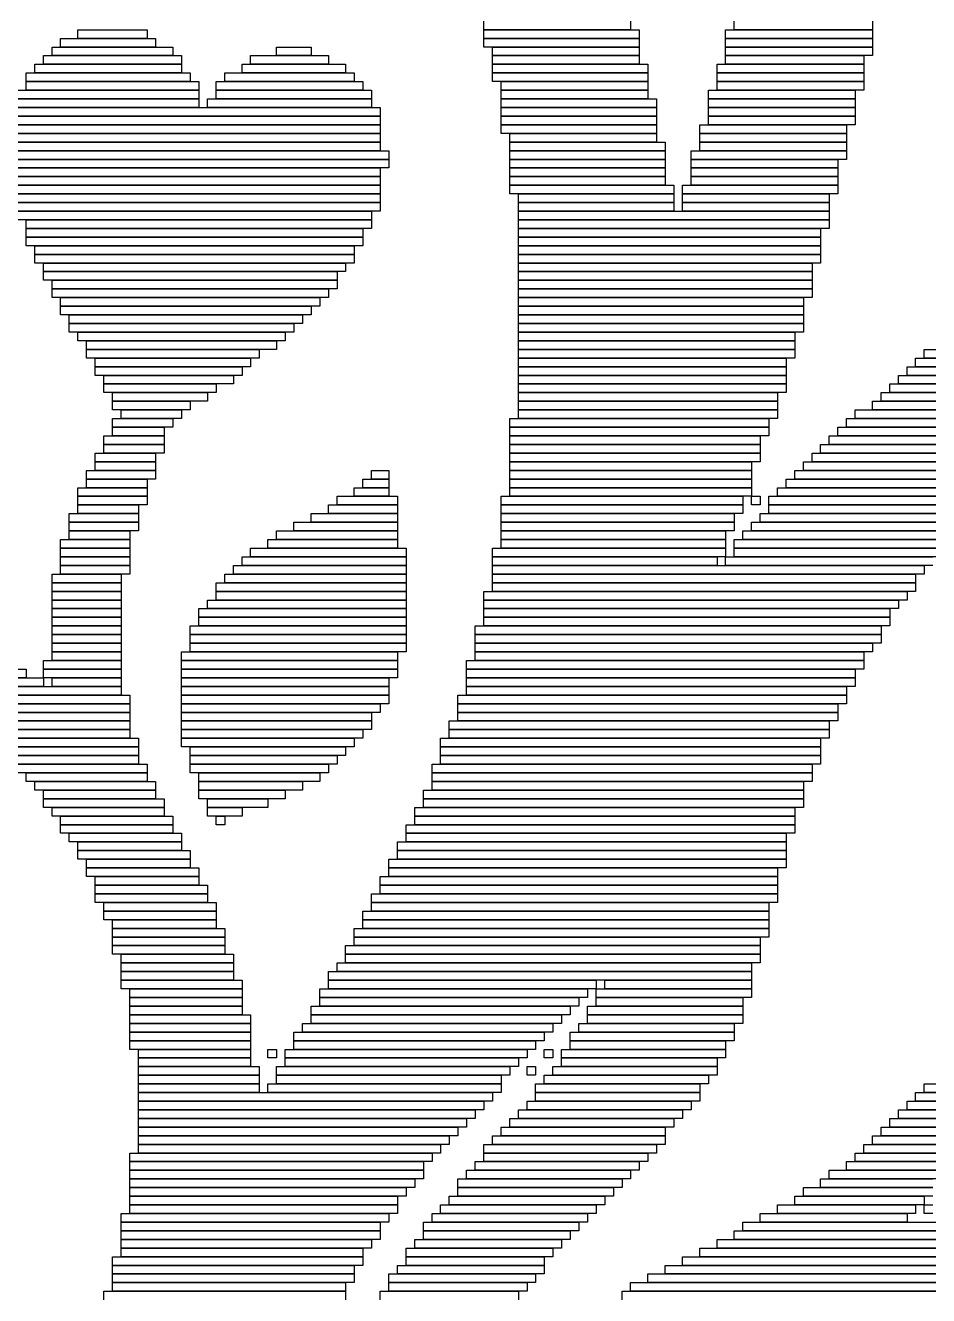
# Model space of a CAD drawing. Extents: x 48 to 975, y 50 to 982.
# Drawn here: x 508.9 to 613.5, y 624.5 to 771.5 of the extents above; entities that cross this region are included whole.
import ezdxf

# ---------------------------------------------------------------- set-up
doc = ezdxf.new("R2010")
doc.units = 0

msp = doc.modelspace()

# ---------------------------------------------------------------- linework, layer by layer
for p, q in [((562, 771), (562, 772)), ((579, 772), (579, 771)), ((591, 771), (591, 772)), ((607, 772), (607, 771)), ((515, 771), (523, 771)), ((515, 770), (515, 771)), ((523, 771), (523, 770)), ((579, 771), (562, 771)), ((562, 771), (580, 771)), ((562, 770), (562, 771)), ((580, 771), (580, 770)), ((590, 771), (607, 771)), ((590, 770), (590, 771)), ((607, 771), (591, 771)), ((607, 771), (607, 770)), ((512, 769), (526, 769)), ((512, 768), (512, 769)), ((513, 770), (524, 770)), ((513, 769), (513, 770)), ((524, 769), (513, 769)), ((523, 770), (515, 770)), ((524, 770), (524, 769)), ((526, 769), (526, 768)), ((538, 769), (542, 769)), ((538, 768), (538, 769)), ((542, 769), (542, 768)), ((580, 770), (562, 770)), ((562, 770), (580, 770)), ((562, 769), (562, 770)), ((580, 769), (562, 769)), ((563, 769), (580, 769)), ((563, 768), (563, 769)), ((580, 770), (580, 769)), ((580, 769), (580, 768)), ((607, 770), (590, 770)), ((590, 770), (607, 770)), ((590, 769), (590, 770)), ((607, 769), (590, 769)), ((590, 769), (607, 769)), ((590, 768), (590, 769)), ((607, 770), (607, 769)), ((607, 769), (607, 768)), ((511, 768), (527, 768)), ((511, 767), (511, 768)), ((526, 768), (512, 768)), ((527, 768), (527, 767)), ((535, 768), (544, 768)), ((535, 767), (535, 768)), ((542, 768), (538, 768)), ((544, 768), (544, 767)), ((580, 768), (563, 768)), ((563, 768), (580, 768)), ((563, 767), (563, 768)), ((580, 768), (580, 767)), ((607, 768), (590, 768)), ((590, 768), (606, 768)), ((590, 767), (590, 768)), ((606, 768), (606, 767)), ((509, 766), (528, 766)), ((509, 765), (509, 766)), ((510, 767), (527, 767)), ((510, 766), (510, 767)), ((527, 766), (510, 766)), ((527, 767), (511, 767)), ((527, 767), (527, 766)), ((528, 766), (528, 765)), ((532, 766), (547, 766)), ((532, 765), (532, 766)), ((534, 767), (546, 767)), ((534, 766), (534, 767)), ((546, 766), (534, 766)), ((544, 767), (535, 767)), ((546, 767), (546, 766)), ((547, 766), (547, 765)), ((580, 767), (563, 767)), ((563, 767), (581, 767)), ((563, 766), (563, 767)), ((581, 766), (563, 766)), ((563, 766), (581, 766)), ((563, 765), (563, 766)), ((581, 767), (581, 766)), ((581, 766), (581, 765)), ((589, 767), (606, 767)), ((589, 766), (589, 767)), ((606, 766), (589, 766)), ((589, 766), (606, 766)), ((589, 765), (589, 766)), ((606, 767), (590, 767)), ((606, 767), (606, 766)), ((606, 766), (606, 765)), ((528, 765), (509, 765)), ((509, 765), (529, 765)), ((509, 764), (509, 765)), ((529, 765), (529, 764)), ((531, 765), (548, 765)), ((531, 764), (531, 765)), ((547, 765), (532, 765)), ((548, 765), (548, 764)), ((581, 765), (563, 765)), ((564, 765), (581, 765)), ((564, 764), (564, 765)), ((581, 765), (581, 764)), ((606, 765), (589, 765)), ((589, 765), (606, 765)), ((589, 764), (589, 765)), ((606, 765), (606, 764)), ((508, 764), (529, 764)), ((529, 763), (508, 763)), ((508, 763), (529, 763)), ((529, 764), (509, 764)), ((529, 764), (529, 763)), ((529, 763), (529, 762)), ((530, 763), (549, 763)), ((530, 762), (530, 763)), ((548, 764), (531, 764)), ((531, 764), (549, 764)), ((531, 763), (531, 764)), ((549, 763), (531, 763)), ((549, 764), (549, 763)), ((549, 763), (549, 762)), ((581, 764), (564, 764)), ((564, 764), (581, 764)), ((564, 763), (564, 764)), ((581, 763), (564, 763)), ((564, 763), (582, 763)), ((564, 762), (564, 763)), ((581, 764), (581, 763)), ((582, 763), (582, 762)), ((588, 764), (605, 764)), ((588, 763), (588, 764)), ((605, 763), (588, 763)), ((588, 763), (605, 763)), ((588, 762), (588, 763)), ((606, 764), (589, 764)), ((605, 764), (605, 763)), ((605, 763), (605, 762)), ((529, 762), (508, 762)), ((508, 762), (550, 762)), ((549, 762), (530, 762)), ((550, 762), (550, 761)), ((582, 762), (564, 762)), ((564, 762), (582, 762)), ((564, 761), (564, 762)), ((582, 762), (582, 761)), ((605, 762), (588, 762)), ((588, 762), (605, 762)), ((588, 761), (588, 762)), ((605, 762), (605, 761)), ((507, 760), (550, 760)), ((550, 761), (508, 761)), ((508, 761), (550, 761)), ((550, 760), (508, 760)), ((550, 761), (550, 760)), ((550, 760), (550, 759)), ((582, 761), (564, 761)), ((564, 761), (582, 761)), ((564, 760), (564, 761)), ((582, 760), (564, 760)), ((564, 760), (582, 760)), ((564, 759), (564, 760)), ((582, 761), (582, 760)), ((582, 760), (582, 759)), ((587, 760), (604, 760)), ((587, 759), (587, 760)), ((605, 761), (588, 761)), ((588, 761), (605, 761)), ((588, 760), (588, 761)), ((605, 760), (588, 760)), ((604, 760), (604, 759)), ((605, 761), (605, 760)), ((550, 759), (507, 759)), ((507, 759), (550, 759)), ((550, 759), (550, 758)), ((582, 759), (564, 759)), ((565, 759), (582, 759)), ((565, 758), (565, 759)), ((582, 759), (582, 758)), ((604, 759), (587, 759)), ((587, 759), (604, 759)), ((587, 758), (587, 759)), ((604, 759), (604, 758)), ((550, 758), (507, 758)), ((507, 758), (550, 758)), ((550, 758), (550, 757)), ((582, 758), (565, 758)), ((565, 758), (583, 758)), ((565, 757), (565, 758)), ((583, 758), (583, 757)), ((604, 758), (587, 758)), ((587, 758), (604, 758)), ((587, 757), (587, 758)), ((604, 758), (604, 757)), ((550, 757), (507, 757)), ((507, 757), (551, 757)), ((551, 756), (507, 756)), ((507, 756), (551, 756)), ((551, 757), (551, 756)), ((551, 756), (551, 755)), ((583, 757), (565, 757)), ((565, 757), (583, 757)), ((565, 756), (565, 757)), ((583, 756), (565, 756)), ((565, 756), (583, 756)), ((565, 755), (565, 756)), ((583, 757), (583, 756)), ((583, 756), (583, 755)), ((586, 757), (604, 757)), ((586, 756), (586, 757)), ((604, 756), (586, 756)), ((586, 756), (603, 756)), ((586, 755), (586, 756)), ((604, 757), (587, 757)), ((603, 756), (603, 755)), ((604, 757), (604, 756)), ((551, 755), (507, 755)), ((507, 755), (550, 755)), ((550, 755), (550, 754)), ((583, 755), (565, 755)), ((565, 755), (583, 755)), ((565, 754), (565, 755)), ((583, 755), (583, 754)), ((603, 755), (586, 755)), ((586, 755), (603, 755)), ((586, 754), (586, 755)), ((603, 755), (603, 754)), ((550, 754), (507, 754)), ((507, 754), (550, 754)), ((550, 753), (507, 753)), ((508, 753), (550, 753)), ((550, 754), (550, 753)), ((550, 753), (550, 752)), ((583, 754), (565, 754)), ((565, 754), (583, 754)), ((565, 753), (565, 754)), ((583, 753), (565, 753)), ((565, 753), (584, 753)), ((565, 752), (565, 753)), ((583, 754), (583, 753)), ((584, 753), (584, 752)), ((585, 753), (603, 753)), ((585, 752), (585, 753)), ((603, 754), (586, 754)), ((586, 754), (603, 754)), ((586, 753), (586, 754)), ((603, 753), (586, 753)), ((603, 754), (603, 753)), ((603, 753), (603, 752)), ((550, 752), (508, 752)), ((508, 752), (550, 752)), ((550, 752), (550, 751)), ((584, 752), (565, 752)), ((566, 752), (584, 752)), ((566, 751), (566, 752)), ((584, 752), (584, 751)), ((603, 752), (585, 752)), ((585, 752), (602, 752)), ((585, 751), (585, 752)), ((602, 752), (602, 751)), ((550, 751), (508, 751)), ((508, 751), (550, 751)), ((550, 750), (508, 750)), ((508, 750), (549, 750)), ((549, 750), (549, 749)), ((550, 751), (550, 750)), ((584, 751), (566, 751)), ((566, 751), (584, 751)), ((566, 750), (566, 751)), ((584, 750), (566, 750)), ((566, 750), (602, 750)), ((566, 749), (566, 750)), ((584, 751), (584, 750)), ((602, 751), (585, 751)), ((585, 751), (602, 751)), ((585, 750), (585, 751)), ((602, 750), (585, 750)), ((602, 751), (602, 750)), ((602, 750), (602, 749)), ((549, 749), (508, 749)), ((509, 749), (549, 749)), ((509, 748), (509, 749)), ((549, 749), (549, 748)), ((602, 749), (566, 749)), ((566, 749), (602, 749)), ((566, 748), (566, 749)), ((602, 749), (602, 748)), ((549, 748), (509, 748)), ((509, 748), (548, 748)), ((509, 747), (509, 748)), ((548, 747), (509, 747)), ((509, 747), (548, 747)), ((509, 746), (509, 747)), ((548, 748), (548, 747)), ((548, 747), (548, 746)), ((602, 748), (566, 748)), ((566, 748), (601, 748)), ((566, 747), (566, 748)), ((601, 747), (566, 747)), ((566, 747), (601, 747)), ((566, 746), (566, 747)), ((601, 748), (601, 747)), ((601, 747), (601, 746)), ((548, 746), (509, 746)), ((510, 746), (547, 746)), ((510, 745), (510, 746)), ((547, 746), (547, 745)), ((601, 746), (566, 746)), ((566, 746), (601, 746)), ((566, 745), (566, 746)), ((601, 746), (601, 745)), ((547, 745), (510, 745)), ((510, 745), (547, 745)), ((510, 744), (510, 745)), ((547, 744), (510, 744)), ((511, 744), (546, 744)), ((511, 743), (511, 744)), ((546, 744), (546, 743)), ((547, 745), (547, 744)), ((601, 745), (566, 745)), ((566, 745), (601, 745)), ((566, 744), (566, 745)), ((601, 744), (566, 744)), ((566, 744), (600, 744)), ((566, 743), (566, 744)), ((600, 744), (600, 743)), ((601, 745), (601, 744)), ((546, 743), (511, 743)), ((511, 743), (545, 743)), ((511, 742), (511, 743)), ((545, 743), (545, 742)), ((600, 743), (566, 743)), ((566, 743), (600, 743)), ((566, 742), (566, 743)), ((600, 743), (600, 742)), ((545, 742), (511, 742)), ((512, 742), (545, 742)), ((512, 741), (512, 742)), ((545, 741), (512, 741)), ((512, 741), (544, 741)), ((512, 740), (512, 741)), ((544, 741), (544, 740)), ((545, 742), (545, 741)), ((600, 742), (566, 742)), ((566, 742), (600, 742)), ((566, 741), (566, 742)), ((600, 741), (566, 741)), ((566, 741), (600, 741)), ((566, 740), (566, 741)), ((600, 742), (600, 741)), ((600, 741), (600, 740)), ((544, 740), (512, 740)), ((513, 740), (543, 740)), ((513, 739), (513, 740)), ((543, 740), (543, 739)), ((600, 740), (566, 740)), ((566, 740), (599, 740)), ((566, 739), (566, 740)), ((599, 740), (599, 739)), ((543, 739), (513, 739)), ((513, 739), (542, 739)), ((513, 738), (513, 739)), ((542, 738), (513, 738)), ((514, 738), (541, 738)), ((514, 737), (514, 738)), ((541, 738), (541, 737)), ((542, 739), (542, 738)), ((599, 739), (566, 739)), ((566, 739), (599, 739)), ((566, 738), (566, 739)), ((599, 738), (566, 738)), ((566, 738), (599, 738)), ((566, 737), (566, 738)), ((599, 739), (599, 738)), ((599, 738), (599, 737)), ((541, 737), (514, 737)), ((514, 737), (540, 737)), ((514, 736), (514, 737)), ((540, 737), (540, 736)), ((599, 737), (566, 737)), ((566, 737), (599, 737)), ((566, 736), (566, 737)), ((599, 737), (599, 736)), ((540, 736), (514, 736)), ((515, 736), (539, 736)), ((515, 735), (515, 736)), ((539, 735), (515, 735)), ((516, 735), (538, 735)), ((516, 734), (516, 735)), ((538, 735), (538, 734)), ((539, 736), (539, 735)), ((599, 736), (566, 736)), ((566, 736), (598, 736)), ((566, 735), (566, 736)), ((598, 735), (566, 735)), ((566, 735), (598, 735)), ((566, 734), (566, 735)), ((598, 736), (598, 735)), ((598, 735), (598, 734)), ((538, 734), (516, 734)), ((516, 734), (536, 734)), ((516, 733), (516, 734)), ((536, 734), (536, 733)), ((598, 734), (566, 734)), ((566, 734), (598, 734)), ((566, 733), (566, 734)), ((598, 734), (598, 733)), ((613, 734), (642, 734)), ((613, 733), (613, 734)), ((536, 733), (516, 733)), ((517, 733), (535, 733)), ((517, 732), (517, 733)), ((535, 733), (535, 732)), ((598, 733), (566, 733)), ((566, 733), (597, 733)), ((566, 732), (566, 733)), ((597, 733), (597, 732)), ((612, 733), (640, 733)), ((612, 732), (612, 733)), ((642, 733), (613, 733)), ((535, 732), (517, 732)), ((517, 732), (534, 732)), ((517, 731), (517, 732)), ((534, 731), (517, 731)), ((518, 731), (533, 731)), ((518, 730), (518, 731)), ((533, 731), (533, 730)), ((534, 732), (534, 731)), ((597, 732), (566, 732)), ((566, 732), (597, 732)), ((566, 731), (566, 732)), ((597, 731), (566, 731)), ((566, 731), (597, 731)), ((566, 730), (566, 731)), ((597, 732), (597, 731)), ((597, 731), (597, 730)), ((610, 731), (637, 731)), ((610, 730), (610, 731)), ((611, 732), (639, 732)), ((611, 731), (611, 732)), ((639, 731), (611, 731)), ((640, 732), (612, 732)), ((533, 730), (518, 730)), ((518, 730), (531, 730)), ((518, 729), (518, 730)), ((531, 730), (531, 729)), ((597, 730), (566, 730)), ((566, 730), (597, 730)), ((566, 729), (566, 730)), ((597, 730), (597, 729)), ((609, 730), (636, 730)), ((609, 729), (609, 730)), ((637, 730), (610, 730)), ((531, 729), (518, 729)), ((519, 729), (530, 729)), ((519, 728), (519, 729)), ((530, 728), (519, 728)), ((519, 728), (528, 728)), ((519, 727), (519, 728)), ((528, 728), (528, 727)), ((530, 729), (530, 728)), ((597, 729), (566, 729)), ((566, 729), (596, 729)), ((566, 728), (566, 729)), ((596, 728), (566, 728)), ((566, 728), (596, 728)), ((566, 727), (566, 728)), ((596, 729), (596, 728)), ((596, 728), (596, 727)), ((607, 728), (633, 728)), ((607, 727), (607, 728)), ((608, 729), (634, 729)), ((608, 728), (608, 729)), ((634, 728), (608, 728)), ((636, 729), (609, 729)), ((528, 727), (519, 727)), ((520, 727), (527, 727)), ((520, 726), (520, 727)), ((527, 727), (527, 726)), ((596, 727), (566, 727)), ((566, 727), (596, 727)), ((566, 726), (566, 727)), ((596, 727), (596, 726)), ((605, 727), (631, 727)), ((605, 726), (605, 727)), ((633, 727), (607, 727)), ((519, 726), (526, 726)), ((519, 725), (519, 726)), ((526, 725), (519, 725)), ((519, 725), (525, 725)), ((519, 724), (519, 725)), ((527, 726), (520, 726)), ((525, 725), (525, 724)), ((526, 726), (526, 725)), ((565, 726), (595, 726)), ((565, 725), (565, 726)), ((595, 725), (565, 725)), ((565, 725), (595, 725)), ((565, 724), (565, 725)), ((596, 726), (566, 726)), ((595, 726), (595, 725)), ((595, 725), (595, 724)), ((603, 725), (629, 725)), ((603, 724), (603, 725)), ((604, 726), (630, 726)), ((604, 725), (604, 726)), ((630, 725), (604, 725)), ((631, 726), (605, 726)), ((518, 724), (525, 724)), ((518, 723), (518, 724)), ((525, 724), (519, 724)), ((525, 724), (525, 723)), ((595, 724), (565, 724)), ((565, 724), (594, 724)), ((565, 723), (565, 724)), ((594, 724), (594, 723)), ((602, 724), (628, 724)), ((602, 723), (602, 724)), ((629, 724), (603, 724)), ((517, 722), (524, 722)), ((517, 721), (517, 722)), ((525, 723), (518, 723)), ((518, 723), (525, 723)), ((518, 722), (518, 723)), ((525, 722), (518, 722)), ((524, 722), (524, 721)), ((525, 723), (525, 722)), ((594, 723), (565, 723)), ((565, 723), (594, 723)), ((565, 722), (565, 723)), ((594, 722), (565, 722)), ((565, 722), (594, 722)), ((565, 721), (565, 722)), ((594, 723), (594, 722)), ((594, 722), (594, 721)), ((600, 722), (625, 722)), ((600, 721), (600, 722)), ((601, 723), (626, 723)), ((601, 722), (601, 723)), ((626, 722), (601, 722)), ((628, 723), (602, 723)), ((524, 721), (517, 721)), ((517, 721), (524, 721)), ((517, 720), (517, 721)), ((524, 721), (524, 720)), ((594, 721), (565, 721)), ((565, 721), (593, 721)), ((565, 720), (565, 721)), ((593, 721), (593, 720)), ((599, 721), (624, 721)), ((599, 720), (599, 721)), ((625, 721), (600, 721)), ((516, 720), (524, 720)), ((516, 719), (516, 720)), ((524, 719), (516, 719)), ((516, 719), (523, 719)), ((516, 718), (516, 719)), ((524, 720), (517, 720)), ((523, 719), (523, 718)), ((524, 720), (524, 719)), ((548, 719), (551, 719)), ((548, 718), (548, 719)), ((549, 720), (551, 720)), ((549, 719), (549, 720)), ((551, 719), (549, 719)), ((551, 720), (551, 719)), ((551, 719), (551, 718)), ((593, 720), (565, 720)), ((565, 720), (593, 720)), ((565, 719), (565, 720)), ((593, 719), (565, 719)), ((565, 719), (593, 719)), ((565, 718), (565, 719)), ((593, 720), (593, 719)), ((593, 719), (593, 718)), ((597, 719), (622, 719)), ((597, 718), (597, 719)), ((598, 720), (623, 720)), ((598, 719), (598, 720)), ((623, 719), (598, 719)), ((624, 720), (599, 720)), ((515, 718), (523, 718)), ((515, 717), (515, 718)), ((523, 718), (516, 718)), ((523, 718), (523, 717)), ((547, 718), (551, 718)), ((547, 717), (547, 718)), ((551, 718), (548, 718)), ((551, 718), (551, 717)), ((593, 718), (565, 718)), ((565, 718), (593, 718)), ((565, 717), (565, 718)), ((593, 718), (593, 717)), ((596, 718), (621, 718)), ((596, 717), (596, 718)), ((622, 718), (597, 718)), ((523, 717), (515, 717)), ((515, 717), (523, 717)), ((515, 716), (515, 717)), ((523, 716), (515, 716)), ((515, 716), (522, 716)), ((515, 715), (515, 716)), ((522, 716), (522, 715)), ((523, 717), (523, 716)), ((544, 716), (552, 716)), ((544, 715), (544, 716)), ((545, 717), (552, 717)), ((545, 716), (545, 717)), ((552, 716), (545, 716)), ((551, 717), (547, 717)), ((552, 717), (552, 716)), ((552, 716), (552, 715)), ((564, 717), (592, 717)), ((564, 716), (564, 717)), ((592, 716), (564, 716)), ((564, 716), (592, 716)), ((564, 715), (564, 716)), ((593, 717), (565, 717)), ((592, 717), (592, 716)), ((592, 716), (592, 715)), ((593, 717), (594, 717)), ((593, 716), (593, 717)), ((594, 716), (593, 716)), ((594, 717), (594, 716)), ((595, 717), (620, 717)), ((595, 716), (595, 717)), ((620, 716), (595, 716)), ((595, 716), (619, 716)), ((595, 715), (595, 716)), ((621, 717), (596, 717)), ((514, 715), (522, 715)), ((514, 714), (514, 715)), ((522, 715), (515, 715)), ((522, 715), (522, 714)), ((542, 715), (552, 715)), ((542, 714), (542, 715)), ((552, 715), (544, 715)), ((552, 715), (552, 714)), ((592, 715), (564, 715)), ((564, 715), (591, 715)), ((564, 714), (564, 715)), ((591, 715), (591, 714)), ((594, 715), (618, 715)), ((594, 714), (594, 715)), ((619, 715), (595, 715)), ((522, 714), (514, 714)), ((514, 714), (522, 714)), ((514, 713), (514, 714)), ((522, 713), (514, 713)), ((514, 713), (521, 713)), ((514, 712), (514, 713)), ((521, 713), (521, 712)), ((522, 714), (522, 713)), ((538, 713), (552, 713)), ((538, 712), (538, 713)), ((540, 714), (552, 714)), ((540, 713), (540, 714)), ((552, 713), (540, 713)), ((552, 714), (542, 714)), ((552, 714), (552, 713)), ((552, 713), (552, 712)), ((591, 714), (564, 714)), ((564, 714), (591, 714)), ((564, 713), (564, 714)), ((591, 713), (564, 713)), ((564, 713), (590, 713)), ((564, 712), (564, 713)), ((590, 713), (590, 712)), ((591, 714), (591, 713)), ((592, 713), (616, 713)), ((592, 712), (592, 713)), ((593, 714), (617, 714)), ((593, 713), (593, 714)), ((617, 713), (593, 713)), ((618, 714), (594, 714)), ((513, 712), (521, 712)), ((513, 711), (513, 712)), ((521, 712), (514, 712)), ((521, 712), (521, 711)), ((537, 712), (552, 712)), ((537, 711), (537, 712)), ((552, 712), (538, 712)), ((552, 712), (552, 711)), ((590, 712), (564, 712)), ((564, 712), (590, 712)), ((564, 711), (564, 712)), ((590, 712), (590, 711)), ((591, 712), (616, 712)), ((591, 711), (591, 712)), ((616, 712), (592, 712)), ((521, 711), (513, 711)), ((513, 711), (521, 711)), ((513, 710), (513, 711)), ((521, 711), (521, 710)), ((535, 711), (553, 711)), ((535, 710), (535, 711)), ((552, 711), (537, 711)), ((553, 711), (553, 710)), ((563, 711), (590, 711)), ((563, 710), (563, 711)), ((590, 711), (564, 711)), ((590, 711), (590, 710)), ((616, 711), (591, 711)), ((591, 711), (615, 711)), ((591, 710), (591, 711)), ((521, 710), (513, 710)), ((513, 710), (521, 710)), ((513, 709), (513, 710)), ((521, 709), (513, 709)), ((513, 709), (521, 709)), ((513, 708), (513, 709)), ((521, 710), (521, 709)), ((521, 709), (521, 708)), ((533, 709), (553, 709)), ((533, 708), (533, 709)), ((534, 710), (553, 710)), ((534, 709), (534, 710)), ((553, 709), (534, 709)), ((553, 710), (535, 710)), ((553, 710), (553, 709)), ((553, 709), (553, 708)), ((590, 710), (563, 710)), ((563, 710), (589, 710)), ((563, 709), (563, 710)), ((589, 709), (563, 709)), ((563, 709), (613, 709)), ((563, 708), (563, 709)), ((589, 710), (589, 709)), ((590, 710), (614, 710)), ((590, 709), (590, 710)), ((614, 709), (590, 709)), ((615, 710), (591, 710)), ((613, 709), (613, 708)), ((512, 708), (520, 708)), ((512, 707), (512, 708)), ((521, 708), (513, 708)), ((520, 708), (520, 707)), ((532, 708), (553, 708)), ((532, 707), (532, 708)), ((553, 708), (533, 708)), ((553, 708), (553, 707)), ((613, 708), (563, 708)), ((563, 708), (612, 708)), ((563, 707), (563, 708)), ((612, 708), (612, 707)), ((520, 707), (512, 707)), ((512, 707), (520, 707)), ((512, 706), (512, 707)), ((520, 706), (512, 706)), ((512, 706), (520, 706)), ((512, 705), (512, 706)), ((520, 707), (520, 706)), ((520, 706), (520, 705)), ((531, 707), (553, 707)), ((531, 706), (531, 707)), ((553, 706), (531, 706)), ((531, 706), (553, 706)), ((531, 705), (531, 706)), ((553, 707), (532, 707)), ((553, 707), (553, 706)), ((553, 706), (553, 705)), ((562, 706), (611, 706)), ((562, 705), (562, 706)), ((612, 707), (563, 707)), ((563, 707), (612, 707)), ((563, 706), (563, 707)), ((612, 706), (563, 706)), ((611, 706), (611, 705)), ((612, 707), (612, 706)), ((520, 705), (512, 705)), ((512, 705), (520, 705)), ((512, 704), (512, 705)), ((520, 705), (520, 704)), ((530, 705), (553, 705)), ((530, 704), (530, 705)), ((553, 705), (531, 705)), ((553, 705), (553, 704)), ((611, 705), (562, 705)), ((562, 705), (610, 705)), ((562, 704), (562, 705)), ((610, 705), (610, 704)), ((520, 704), (512, 704)), ((512, 704), (520, 704)), ((512, 703), (512, 704)), ((520, 703), (512, 703)), ((512, 703), (520, 703)), ((512, 702), (512, 703)), ((520, 704), (520, 703)), ((520, 703), (520, 702)), ((529, 704), (553, 704)), ((529, 703), (529, 704)), ((553, 703), (529, 703)), ((529, 703), (553, 703)), ((529, 702), (529, 703)), ((553, 704), (530, 704)), ((553, 704), (553, 703)), ((553, 703), (553, 702)), ((610, 704), (562, 704)), ((562, 704), (609, 704)), ((562, 703), (562, 704)), ((609, 703), (562, 703)), ((562, 703), (609, 703)), ((562, 702), (562, 703)), ((609, 704), (609, 703)), ((609, 703), (609, 702)), ((520, 702), (512, 702)), ((512, 702), (520, 702)), ((512, 701), (512, 702)), ((520, 702), (520, 701)), ((528, 702), (553, 702)), ((528, 701), (528, 702)), ((553, 702), (529, 702)), ((553, 702), (553, 701)), ((561, 702), (608, 702)), ((561, 701), (561, 702)), ((609, 702), (562, 702)), ((608, 702), (608, 701)), ((520, 701), (512, 701)), ((512, 701), (520, 701)), ((512, 700), (512, 701)), ((520, 700), (512, 700)), ((512, 700), (520, 700)), ((512, 699), (512, 700)), ((520, 701), (520, 700)), ((520, 700), (520, 699)), ((553, 701), (528, 701)), ((528, 701), (553, 701)), ((528, 700), (528, 701)), ((553, 700), (528, 700)), ((528, 700), (553, 700)), ((528, 699), (528, 700)), ((553, 701), (553, 700)), ((553, 700), (553, 699)), ((608, 701), (561, 701)), ((561, 701), (608, 701)), ((561, 700), (561, 701)), ((608, 700), (561, 700)), ((561, 700), (607, 700)), ((561, 699), (561, 700)), ((607, 700), (607, 699)), ((608, 701), (608, 700)), ((520, 699), (512, 699)), ((512, 699), (520, 699)), ((512, 698), (512, 699)), ((520, 699), (520, 698)), ((527, 699), (552, 699)), ((527, 698), (527, 699)), ((553, 699), (528, 699)), ((552, 699), (552, 698)), ((607, 699), (561, 699)), ((561, 699), (606, 699)), ((561, 698), (561, 699)), ((606, 699), (606, 698)), ((497, 697), (509, 697)), ((509, 697), (509, 696)), ((511, 698), (520, 698)), ((511, 697), (511, 698)), ((520, 697), (511, 697)), ((511, 697), (520, 697)), ((511, 696), (511, 697)), ((520, 698), (512, 698)), ((520, 698), (520, 697)), ((520, 697), (520, 696)), ((552, 698), (527, 698)), ((527, 698), (552, 698)), ((527, 697), (527, 698)), ((552, 697), (527, 697)), ((527, 697), (552, 697)), ((527, 696), (527, 697)), ((552, 698), (552, 697)), ((552, 697), (552, 696)), ((560, 698), (606, 698)), ((560, 697), (560, 698)), ((606, 697), (560, 697)), ((560, 697), (605, 697)), ((560, 696), (560, 697)), ((606, 698), (561, 698)), ((605, 697), (605, 696)), ((606, 698), (606, 697)), ((509, 696), (497, 696)), ((499, 696), (511, 696)), ((520, 696), (511, 696)), ((511, 696), (511, 695)), ((512, 696), (520, 696)), ((512, 695), (512, 696)), ((520, 696), (520, 695)), ((552, 696), (527, 696)), ((527, 696), (551, 696)), ((527, 695), (527, 696)), ((551, 696), (551, 695)), ((605, 696), (560, 696)), ((560, 696), (605, 696)), ((560, 695), (560, 696)), ((605, 696), (605, 695)), ((511, 695), (499, 695)), ((500, 695), (520, 695)), ((520, 694), (500, 694)), ((501, 694), (521, 694)), ((520, 695), (512, 695)), ((520, 695), (520, 694)), ((521, 694), (521, 693)), ((551, 695), (527, 695)), ((527, 695), (551, 695)), ((527, 694), (527, 695)), ((551, 694), (527, 694)), ((527, 694), (551, 694)), ((527, 693), (527, 694)), ((551, 695), (551, 694)), ((551, 694), (551, 693)), ((559, 694), (604, 694)), ((559, 693), (559, 694)), ((605, 695), (560, 695)), ((560, 695), (604, 695)), ((560, 694), (560, 695)), ((604, 694), (560, 694)), ((604, 695), (604, 694)), ((604, 694), (604, 693)), ((521, 693), (501, 693)), ((502, 693), (521, 693)), ((521, 693), (521, 692)), ((551, 693), (527, 693)), ((527, 693), (550, 693)), ((527, 692), (527, 693)), ((550, 693), (550, 692)), ((604, 693), (559, 693)), ((559, 693), (603, 693)), ((559, 692), (559, 693)), ((603, 693), (603, 692)), ((521, 692), (502, 692)), ((503, 692), (521, 692)), ((521, 691), (503, 691)), ((504, 691), (521, 691)), ((521, 692), (521, 691)), ((521, 691), (521, 690)), ((550, 692), (527, 692)), ((527, 692), (549, 692)), ((527, 691), (527, 692)), ((549, 691), (527, 691)), ((527, 691), (549, 691)), ((527, 690), (527, 691)), ((549, 692), (549, 691)), ((549, 691), (549, 690)), ((558, 691), (602, 691)), ((558, 690), (558, 691)), ((603, 692), (559, 692)), ((559, 692), (603, 692)), ((559, 691), (559, 692)), ((603, 691), (559, 691)), ((602, 691), (602, 690)), ((603, 692), (603, 691)), ((521, 690), (504, 690)), ((505, 690), (521, 690)), ((521, 690), (521, 689)), ((549, 690), (527, 690)), ((527, 690), (548, 690)), ((527, 689), (527, 690)), ((548, 690), (548, 689)), ((602, 690), (558, 690)), ((558, 690), (602, 690)), ((558, 689), (558, 690)), ((602, 690), (602, 689)), ((521, 689), (505, 689)), ((506, 689), (522, 689)), ((522, 688), (506, 688)), ((507, 688), (522, 688)), ((522, 689), (522, 688)), ((522, 688), (522, 687)), ((548, 689), (527, 689)), ((527, 689), (547, 689)), ((527, 688), (527, 689)), ((547, 688), (527, 688)), ((528, 688), (546, 688)), ((528, 687), (528, 688)), ((546, 688), (546, 687)), ((547, 689), (547, 688)), ((557, 689), (601, 689)), ((557, 688), (557, 689)), ((601, 688), (557, 688)), ((557, 688), (601, 688)), ((557, 687), (557, 688)), ((602, 689), (558, 689)), ((601, 689), (601, 688)), ((601, 688), (601, 687)), ((522, 687), (507, 687)), ((508, 687), (522, 687)), ((522, 687), (522, 686)), ((546, 687), (528, 687)), ((528, 687), (545, 687)), ((528, 686), (528, 687)), ((545, 687), (545, 686)), ((601, 687), (557, 687)), ((557, 687), (601, 687)), ((557, 686), (557, 687)), ((601, 687), (601, 686)), ((522, 686), (508, 686)), ((508, 686), (523, 686)), ((523, 686), (523, 685)), ((545, 686), (528, 686)), ((528, 686), (544, 686)), ((528, 685), (528, 686)), ((544, 686), (544, 685)), ((556, 686), (600, 686)), ((556, 685), (556, 686)), ((601, 686), (557, 686)), ((600, 686), (600, 685)), ((523, 685), (508, 685)), ((509, 685), (523, 685)), ((509, 684), (509, 685)), ((523, 684), (509, 684)), ((510, 684), (524, 684)), ((510, 683), (510, 684)), ((523, 685), (523, 684)), ((524, 684), (524, 683)), ((544, 685), (528, 685)), ((529, 685), (543, 685)), ((529, 684), (529, 685)), ((543, 684), (529, 684)), ((529, 684), (541, 684)), ((529, 683), (529, 684)), ((541, 684), (541, 683)), ((543, 685), (543, 684)), ((600, 685), (556, 685)), ((556, 685), (600, 685)), ((556, 684), (556, 685)), ((600, 684), (556, 684)), ((556, 684), (599, 684)), ((556, 683), (556, 684)), ((599, 684), (599, 683)), ((600, 685), (600, 684)), ((524, 683), (510, 683)), ((511, 683), (524, 683)), ((511, 682), (511, 683)), ((524, 683), (524, 682)), ((541, 683), (529, 683)), ((529, 683), (539, 683)), ((529, 682), (529, 683)), ((539, 683), (539, 682)), ((555, 683), (599, 683)), ((555, 682), (555, 683)), ((599, 683), (556, 683)), ((599, 683), (599, 682)), ((524, 682), (511, 682)), ((511, 682), (525, 682)), ((511, 681), (511, 682)), ((525, 681), (511, 681)), ((512, 681), (525, 681)), ((512, 680), (512, 681)), ((525, 682), (525, 681)), ((525, 681), (525, 680)), ((539, 682), (529, 682)), ((530, 682), (537, 682)), ((530, 681), (530, 682)), ((537, 681), (530, 681)), ((530, 681), (534, 681)), ((530, 680), (530, 681)), ((534, 681), (534, 680)), ((537, 682), (537, 681)), ((554, 681), (598, 681)), ((554, 680), (554, 681)), ((599, 682), (555, 682)), ((555, 682), (599, 682)), ((555, 681), (555, 682)), ((599, 681), (555, 681)), ((598, 681), (598, 680)), ((599, 682), (599, 681)), ((525, 680), (512, 680)), ((513, 680), (526, 680)), ((513, 679), (513, 680)), ((526, 680), (526, 679)), ((534, 680), (530, 680)), ((531, 680), (532, 680)), ((531, 679), (531, 680)), ((532, 680), (532, 679)), ((598, 680), (554, 680)), ((554, 680), (598, 680)), ((554, 679), (554, 680)), ((598, 680), (598, 679)), ((526, 679), (513, 679)), ((513, 679), (526, 679)), ((513, 678), (513, 679)), ((526, 678), (513, 678)), ((514, 678), (527, 678)), ((514, 677), (514, 678)), ((526, 679), (526, 678)), ((527, 678), (527, 677)), ((532, 679), (531, 679)), ((553, 679), (598, 679)), ((553, 678), (553, 679)), ((598, 678), (553, 678)), ((553, 678), (597, 678)), ((553, 677), (553, 678)), ((598, 679), (554, 679)), ((597, 678), (597, 677)), ((598, 679), (598, 678)), ((527, 677), (514, 677)), ((515, 677), (527, 677)), ((515, 676), (515, 677)), ((527, 677), (527, 676)), ((552, 677), (597, 677)), ((552, 676), (552, 677)), ((597, 677), (553, 677)), ((597, 677), (597, 676)), ((527, 676), (515, 676)), ((515, 676), (528, 676)), ((515, 675), (515, 676)), ((528, 675), (515, 675)), ((516, 675), (528, 675)), ((516, 674), (516, 675)), ((528, 676), (528, 675)), ((528, 675), (528, 674)), ((551, 675), (597, 675)), ((551, 674), (551, 675)), ((597, 676), (552, 676)), ((552, 676), (597, 676)), ((552, 675), (552, 676)), ((597, 675), (552, 675)), ((597, 676), (597, 675)), ((597, 675), (597, 674)), ((528, 674), (516, 674)), ((516, 674), (529, 674)), ((516, 673), (516, 674)), ((529, 674), (529, 673)), ((597, 674), (551, 674)), ((551, 674), (596, 674)), ((551, 673), (551, 674)), ((596, 674), (596, 673)), ((529, 673), (516, 673)), ((517, 673), (529, 673)), ((517, 672), (517, 673)), ((529, 672), (517, 672)), ((517, 672), (530, 672)), ((517, 671), (517, 672)), ((529, 673), (529, 672)), ((530, 672), (530, 671)), ((550, 673), (596, 673)), ((550, 672), (550, 673)), ((596, 672), (550, 672)), ((550, 672), (596, 672)), ((550, 671), (550, 672)), ((596, 673), (551, 673)), ((596, 673), (596, 672)), ((596, 672), (596, 671)), ((530, 671), (517, 671)), ((517, 671), (530, 671)), ((517, 670), (517, 671)), ((530, 671), (530, 670)), ((549, 671), (596, 671)), ((549, 670), (549, 671)), ((596, 671), (550, 671)), ((596, 671), (596, 670)), ((530, 670), (517, 670)), ((518, 670), (531, 670)), ((518, 669), (518, 670)), ((531, 669), (518, 669)), ((518, 669), (531, 669)), ((518, 668), (518, 669)), ((531, 670), (531, 669)), ((531, 669), (531, 668)), ((548, 669), (595, 669)), ((548, 668), (548, 669)), ((596, 670), (549, 670)), ((549, 670), (595, 670)), ((549, 669), (549, 670)), ((595, 669), (549, 669)), ((595, 670), (595, 669)), ((595, 669), (595, 668)), ((531, 668), (518, 668)), ((519, 668), (531, 668)), ((519, 667), (519, 668)), ((531, 668), (531, 667)), ((595, 668), (548, 668)), ((548, 668), (595, 668)), ((548, 667), (548, 668)), ((595, 668), (595, 667)), ((531, 667), (519, 667)), ((519, 667), (532, 667)), ((519, 666), (519, 667)), ((532, 666), (519, 666)), ((519, 666), (532, 666)), ((519, 665), (519, 666)), ((532, 667), (532, 666)), ((532, 666), (532, 665)), ((547, 667), (595, 667)), ((547, 666), (547, 667)), ((595, 666), (547, 666)), ((547, 666), (594, 666)), ((547, 665), (547, 666)), ((595, 667), (548, 667)), ((594, 666), (594, 665)), ((595, 667), (595, 666)), ((532, 665), (519, 665)), ((519, 665), (532, 665)), ((519, 664), (519, 665)), ((532, 665), (532, 664)), ((546, 665), (594, 665)), ((546, 664), (546, 665)), ((594, 665), (547, 665)), ((594, 665), (594, 664)), ((532, 664), (519, 664)), ((520, 664), (533, 664)), ((520, 663), (520, 664)), ((533, 663), (520, 663)), ((520, 663), (533, 663)), ((520, 662), (520, 663)), ((533, 664), (533, 663)), ((533, 663), (533, 662)), ((545, 663), (593, 663)), ((545, 662), (545, 663)), ((594, 664), (546, 664)), ((546, 664), (594, 664)), ((546, 663), (546, 664)), ((594, 663), (546, 663)), ((593, 663), (593, 662)), ((594, 664), (594, 663)), ((533, 662), (520, 662)), ((520, 662), (533, 662)), ((520, 661), (520, 662)), ((533, 662), (533, 661)), ((544, 662), (593, 662)), ((544, 661), (544, 662)), ((593, 662), (545, 662)), ((593, 662), (593, 661)), ((533, 661), (520, 661)), ((520, 661), (534, 661)), ((520, 660), (520, 661)), ((534, 661), (534, 660)), ((593, 661), (544, 661)), ((544, 661), (575, 661)), ((544, 660), (544, 661)), ((575, 661), (575, 660)), ((576, 661), (593, 661)), ((576, 660), (576, 661)), ((593, 661), (593, 660)), ((534, 660), (520, 660)), ((521, 660), (534, 660)), ((521, 659), (521, 660)), ((534, 659), (521, 659)), ((521, 659), (534, 659)), ((521, 658), (521, 659)), ((534, 660), (534, 659)), ((534, 659), (534, 658)), ((543, 660), (574, 660)), ((543, 659), (543, 660)), ((574, 659), (543, 659)), ((543, 659), (573, 659)), ((543, 658), (543, 659)), ((575, 660), (544, 660)), ((573, 659), (573, 658)), ((574, 660), (574, 659)), ((575, 660), (593, 660)), ((575, 659), (575, 660)), ((593, 659), (575, 659)), ((575, 659), (592, 659)), ((575, 658), (575, 659)), ((593, 660), (576, 660)), ((592, 659), (592, 658)), ((593, 660), (593, 659)), ((534, 658), (521, 658)), ((521, 658), (534, 658)), ((521, 657), (521, 658)), ((534, 658), (534, 657)), ((542, 658), (572, 658)), ((542, 657), (542, 658)), ((573, 658), (543, 658)), ((572, 658), (572, 657)), ((574, 658), (592, 658)), ((574, 657), (574, 658)), ((592, 658), (575, 658)), ((592, 658), (592, 657)), ((534, 657), (521, 657)), ((521, 657), (535, 657)), ((521, 656), (521, 657)), ((535, 656), (521, 656)), ((521, 656), (535, 656)), ((521, 655), (521, 656)), ((535, 657), (535, 656)), ((535, 656), (535, 655)), ((541, 656), (570, 656)), ((541, 655), (541, 656)), ((572, 657), (542, 657)), ((542, 657), (571, 657)), ((542, 656), (542, 657)), ((571, 656), (542, 656)), ((570, 656), (570, 655)), ((571, 657), (571, 656)), ((573, 656), (591, 656)), ((573, 655), (573, 656)), ((592, 657), (574, 657)), ((574, 657), (592, 657)), ((574, 656), (574, 657)), ((592, 656), (574, 656)), ((591, 656), (591, 655)), ((592, 657), (592, 656)), ((535, 655), (521, 655)), ((521, 655), (535, 655)), ((521, 654), (521, 655)), ((535, 655), (535, 654)), ((540, 655), (569, 655)), ((540, 654), (540, 655)), ((570, 655), (541, 655)), ((569, 655), (569, 654)), ((572, 655), (591, 655)), ((572, 654), (572, 655)), ((591, 655), (573, 655)), ((591, 655), (591, 654)), ((535, 654), (521, 654)), ((521, 654), (535, 654)), ((521, 653), (521, 654)), ((535, 653), (521, 653)), ((522, 653), (535, 653)), ((522, 652), (522, 653)), ((535, 654), (535, 653)), ((535, 653), (535, 652)), ((537, 653), (538, 653)), ((537, 652), (537, 653)), ((538, 653), (538, 652)), ((539, 653), (567, 653)), ((539, 652), (539, 653)), ((569, 654), (540, 654)), ((540, 654), (568, 654)), ((540, 653), (540, 654)), ((568, 653), (540, 653)), ((567, 653), (567, 652)), ((568, 654), (568, 653)), ((569, 653), (570, 653)), ((569, 652), (569, 653)), ((570, 653), (570, 652)), ((571, 653), (590, 653)), ((571, 652), (571, 653)), ((591, 654), (572, 654)), ((572, 654), (590, 654)), ((572, 653), (572, 654)), ((590, 653), (572, 653)), ((590, 654), (590, 653)), ((590, 653), (590, 652)), ((535, 652), (522, 652)), ((522, 652), (535, 652)), ((522, 651), (522, 652)), ((535, 652), (535, 651)), ((538, 652), (537, 652)), ((567, 652), (539, 652)), ((539, 652), (566, 652)), ((539, 651), (539, 652)), ((566, 652), (566, 651)), ((570, 652), (569, 652)), ((590, 652), (571, 652)), ((571, 652), (589, 652)), ((571, 651), (571, 652)), ((589, 652), (589, 651)), ((535, 651), (522, 651)), ((522, 651), (536, 651)), ((522, 650), (522, 651)), ((536, 650), (522, 650)), ((522, 650), (536, 650)), ((522, 649), (522, 650)), ((536, 651), (536, 650)), ((536, 650), (536, 649)), ((538, 651), (565, 651)), ((538, 650), (538, 651)), ((565, 650), (538, 650)), ((538, 650), (564, 650)), ((538, 649), (538, 650)), ((566, 651), (539, 651)), ((564, 650), (564, 649)), ((565, 651), (565, 650)), ((567, 651), (568, 651)), ((567, 650), (567, 651)), ((568, 650), (567, 650)), ((568, 651), (568, 650)), ((569, 650), (588, 650)), ((569, 649), (569, 650)), ((570, 651), (589, 651)), ((570, 650), (570, 651)), ((589, 650), (570, 650)), ((589, 651), (571, 651)), ((588, 650), (588, 649)), ((589, 651), (589, 650)), ((536, 649), (522, 649)), ((522, 649), (536, 649)), ((522, 648), (522, 649)), ((536, 649), (536, 648)), ((537, 649), (564, 649)), ((537, 648), (537, 649)), ((564, 649), (538, 649)), ((564, 649), (564, 648)), ((568, 649), (587, 649)), ((568, 648), (568, 649)), ((588, 649), (569, 649)), ((587, 649), (587, 648)), ((613, 649), (621, 649)), ((613, 648), (613, 649)), ((536, 648), (522, 648)), ((522, 648), (563, 648)), ((522, 647), (522, 648)), ((563, 647), (522, 647)), ((522, 647), (562, 647)), ((522, 646), (522, 647)), ((564, 648), (537, 648)), ((562, 647), (562, 646)), ((563, 648), (563, 647)), ((567, 647), (586, 647)), ((567, 646), (567, 647)), ((587, 648), (568, 648)), ((568, 648), (587, 648)), ((568, 647), (568, 648)), ((587, 647), (568, 647)), ((586, 647), (586, 646)), ((587, 648), (587, 647)), ((611, 647), (620, 647)), ((611, 646), (611, 647)), ((612, 648), (621, 648)), ((612, 647), (612, 648)), ((621, 647), (612, 647)), ((621, 648), (613, 648)), ((562, 646), (522, 646)), ((522, 646), (561, 646)), ((522, 645), (522, 646)), ((561, 646), (561, 645)), ((566, 646), (585, 646)), ((566, 645), (566, 646)), ((586, 646), (567, 646)), ((585, 646), (585, 645)), ((610, 646), (620, 646)), ((610, 645), (610, 646)), ((620, 646), (611, 646)), ((561, 645), (522, 645)), ((522, 645), (560, 645)), ((522, 644), (522, 645)), ((560, 644), (522, 644)), ((522, 644), (559, 644)), ((522, 643), (522, 644)), ((559, 644), (559, 643)), ((560, 645), (560, 644)), ((564, 644), (583, 644)), ((564, 643), (564, 644)), ((565, 645), (584, 645)), ((565, 644), (565, 645)), ((584, 644), (565, 644)), ((585, 645), (566, 645)), ((583, 644), (583, 643)), ((584, 645), (584, 644)), ((608, 644), (619, 644)), ((608, 643), (608, 644)), ((609, 645), (619, 645)), ((609, 644), (609, 645)), ((619, 644), (609, 644)), ((620, 645), (610, 645)), ((559, 643), (522, 643)), ((522, 643), (558, 643)), ((522, 642), (522, 643)), ((558, 643), (558, 642)), ((563, 643), (583, 643)), ((563, 642), (563, 643)), ((583, 643), (564, 643)), ((583, 643), (583, 642)), ((607, 643), (618, 643)), ((607, 642), (607, 643)), ((619, 643), (608, 643)), ((521, 641), (556, 641)), ((521, 640), (521, 641)), ((558, 642), (522, 642)), ((522, 642), (557, 642)), ((522, 641), (522, 642)), ((557, 641), (522, 641)), ((556, 641), (556, 640)), ((557, 642), (557, 641)), ((562, 642), (582, 642)), ((562, 641), (562, 642)), ((582, 641), (562, 641)), ((562, 641), (581, 641)), ((562, 640), (562, 641)), ((583, 642), (563, 642)), ((581, 641), (581, 640)), ((582, 642), (582, 641)), ((605, 641), (617, 641)), ((605, 640), (605, 641)), ((606, 642), (617, 642)), ((606, 641), (606, 642)), ((617, 641), (606, 641)), ((618, 642), (607, 642)), ((556, 640), (521, 640)), ((521, 640), (555, 640)), ((521, 639), (521, 640)), ((555, 640), (555, 639)), ((561, 640), (580, 640)), ((561, 639), (561, 640)), ((581, 640), (562, 640)), ((580, 640), (580, 639)), ((604, 640), (616, 640)), ((604, 639), (604, 640)), ((617, 640), (605, 640)), ((555, 639), (521, 639)), ((521, 639), (555, 639)), ((521, 638), (521, 639)), ((555, 638), (521, 638)), ((521, 638), (554, 638)), ((521, 637), (521, 638)), ((554, 638), (554, 637)), ((555, 639), (555, 638)), ((559, 638), (578, 638)), ((559, 637), (559, 638)), ((560, 639), (579, 639)), ((560, 638), (560, 639)), ((579, 638), (560, 638)), ((580, 639), (561, 639)), ((578, 638), (578, 637)), ((579, 639), (579, 638)), ((601, 638), (614, 638)), ((601, 637), (601, 638)), ((602, 639), (615, 639)), ((602, 638), (602, 639)), ((615, 638), (602, 638)), ((616, 639), (604, 639)), ((554, 637), (521, 637)), ((521, 637), (553, 637)), ((521, 636), (521, 637)), ((553, 637), (553, 636)), ((578, 637), (559, 637)), ((559, 637), (577, 637)), ((559, 636), (559, 637)), ((577, 637), (577, 636)), ((599, 637), (614, 637)), ((599, 636), (599, 637)), ((614, 637), (601, 637)), ((553, 636), (521, 636)), ((521, 636), (552, 636)), ((521, 635), (521, 636)), ((552, 636), (552, 635)), ((558, 636), (576, 636)), ((558, 635), (558, 636)), ((577, 636), (559, 636)), ((576, 636), (576, 635)), ((598, 636), (613, 636)), ((598, 635), (598, 636)), ((614, 636), (599, 636)), ((613, 636), (613, 635)), ((520, 634), (551, 634)), ((520, 633), (520, 634)), ((552, 635), (521, 635)), ((521, 635), (552, 635)), ((521, 634), (521, 635)), ((552, 634), (521, 634)), ((551, 634), (551, 633)), ((552, 635), (552, 634)), ((556, 634), (574, 634)), ((556, 633), (556, 634)), ((557, 635), (575, 635)), ((557, 634), (557, 635)), ((575, 634), (557, 634)), ((576, 635), (558, 635)), ((574, 634), (574, 633)), ((575, 635), (575, 634)), ((594, 634), (611, 634)), ((594, 633), (594, 634)), ((596, 635), (612, 635)), ((596, 634), (596, 635)), ((612, 634), (596, 634)), ((613, 635), (598, 635)), ((611, 634), (611, 633)), ((612, 635), (612, 634)), ((613, 635), (614, 635)), ((613, 634), (613, 635)), ((614, 634), (613, 634)), ((551, 633), (520, 633)), ((520, 633), (550, 633)), ((520, 632), (520, 633)), ((550, 633), (550, 632)), ((555, 633), (573, 633)), ((555, 632), (555, 633)), ((574, 633), (556, 633)), ((573, 633), (573, 632)), ((592, 633), (662, 633)), ((592, 632), (592, 633)), ((611, 633), (594, 633)), ((550, 632), (520, 632)), ((520, 632), (550, 632)), ((520, 631), (520, 632)), ((550, 631), (520, 631)), ((520, 631), (549, 631)), ((520, 630), (520, 631)), ((549, 631), (549, 630)), ((550, 632), (550, 631)), ((554, 631), (571, 631)), ((554, 630), (554, 631)), ((573, 632), (555, 632)), ((555, 632), (572, 632)), ((555, 631), (555, 632)), ((572, 631), (555, 631)), ((571, 631), (571, 630)), ((572, 632), (572, 631)), ((589, 631), (656, 631)), ((589, 630), (589, 631)), ((591, 632), (660, 632)), ((591, 631), (591, 632)), ((660, 631), (591, 631)), ((662, 632), (592, 632)), ((549, 630), (520, 630)), ((520, 630), (548, 630)), ((520, 629), (520, 630)), ((548, 630), (548, 629)), ((553, 630), (570, 630)), ((553, 629), (553, 630)), ((571, 630), (554, 630)), ((570, 630), (570, 629)), ((587, 630), (653, 630)), ((587, 629), (587, 630)), ((656, 630), (589, 630)), ((519, 629), (548, 629)), ((519, 628), (519, 629)), ((548, 628), (519, 628)), ((519, 628), (547, 628)), ((519, 627), (519, 628)), ((548, 629), (520, 629)), ((547, 628), (547, 627)), ((548, 629), (548, 628)), ((552, 628), (569, 628)), ((552, 627), (552, 628)), ((570, 629), (553, 629)), ((553, 629), (569, 629)), ((553, 628), (553, 629)), ((569, 628), (553, 628)), ((569, 629), (569, 628)), ((569, 628), (569, 627)), ((583, 628), (646, 628)), ((583, 627), (583, 628)), ((585, 629), (650, 629)), ((585, 628), (585, 629)), ((650, 628), (585, 628)), ((653, 629), (587, 629)), ((547, 627), (519, 627)), ((519, 627), (547, 627)), ((519, 626), (519, 627)), ((547, 627), (547, 626)), ((551, 627), (568, 627)), ((551, 626), (551, 627)), ((569, 627), (552, 627)), ((568, 627), (568, 626)), ((581, 627), (642, 627)), ((581, 626), (581, 627)), ((646, 627), (583, 627)), ((518, 625), (546, 625)), ((518, 624), (518, 625)), ((547, 626), (519, 626)), ((519, 626), (546, 626)), ((519, 625), (519, 626)), ((546, 625), (519, 625)), ((546, 626), (546, 625)), ((546, 625), (546, 624)), ((550, 625), (566, 625)), ((550, 624), (550, 625)), ((568, 626), (551, 626)), ((551, 626), (567, 626)), ((551, 625), (551, 626)), ((567, 625), (551, 625)), ((566, 625), (566, 624)), ((567, 626), (567, 625)), ((578, 625), (632, 625)), ((578, 624), (578, 625)), ((579, 626), (636, 626)), ((579, 625), (579, 626)), ((636, 625), (579, 625)), ((642, 626), (581, 626))]:
    msp.add_line(p, q)

doc.saveas('drawing.dxf')
